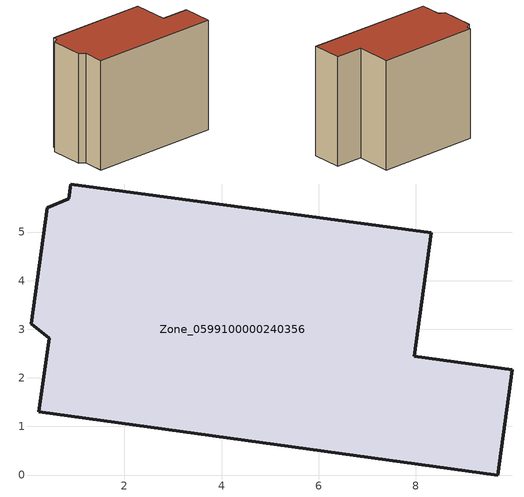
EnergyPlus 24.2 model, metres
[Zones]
Zone_0599100000240356
 floor ground (C_G): 0.41,5.5 0.85,5.69 0.89,5.99 8.31,4.99 7.96,2.45 9.98,2.17 9.68,0 0.24,1.3 0.45,2.81 0.08,3.11 z2.55
 wall outside (C_F): 8.31,4.99 0.89,5.99 0.85,5.69 0.41,5.5 0.08,3.11 0.45,2.81 0.24,1.3 9.68,0 9.98,2.17 7.96,2.45 8.31,4.99 z2.55:10.57
 roof outside (C_R): 0.85,5.69 0.41,5.5 0.08,3.11 0.45,2.81 0.24,1.3 9.68,0 9.98,2.17 7.96,2.45 8.31,4.99 0.89,5.99 z10.57
[BUILDING]
Pand.0599100000240356: North Axis=0; Terrain=City; Loads Convergence Tolerance Value=0.04; Temperature Convergence Tolerance Value=0.4; Solar Distribution=FullExterior; Maximum Number of Warmup Days=25; Minimum Number of Warmup Days=1
[Site:Location]
Rotterdam.The.Hague.AP_ZH_NLD Design_Conditions: Latitude=51.96; Longitude=4.45; Time Zone=1; Elevation=-4.5
[SITE:GROUNDTEMPERATURE:BUILDINGSURFACE]
18, 18, 18, 18, 18, 18, 18, 18, 18, 18, 18, 18
[MATERIAL] Thermal Absorptance=0.9; Solar Absorptance=0.7; Visible Absorptance=0.7
Name | Roughness | Thickness | Conductivity | Density | Specific Heat
G.TI.1946 | MediumSmooth | 0.15 | 1 | 540 | 1210
F.TI.1946 | Rough | 0.3 | 0.857143 | 1920 | 840
R.TI.1946 | MediumRough | 0.2 | 0.1 | 1500 | 1000
[CONSTRUCTION]
C_G: G.TI.1946
C_F: F.TI.1946
C_R: R.TI.1946
[ZONE]
Zone_0599100000240356: Type=1; Multiplier=1; Ceiling Height=Autocalculate; Volume=Autocalculate; Floor Area=autocalculate; Part of Total Floor Area=Yes
[ZONEINFILTRATION:DESIGNFLOWRATE]
Infil_Zone_0599100000240356: Zone or ZoneList or Space or SpaceList=Zone_0599100000240356; Schedule=AlwaysOn; Design Flow Rate Calculation Method=Flow/Area; Flow Rate per Floor Area=0.003; Constant Term Coefficient=1; Temperature Term Coefficient=0; Velocity Term Coefficient=0; Velocity Squared Term Coefficient=0
[HVACTEMPLATE:ZONE:IDEALLOADSAIRSYSTEM]
Zone_0599100000240356: Maximum Heating Supply Air Temperature=50; Minimum Cooling Supply Air Temperature=13; Maximum Heating Supply Air Humidity Ratio=0.0156; Minimum Cooling Supply Air Humidity Ratio=0.0077; Heating Limit=NoLimit; Cooling Limit=NoLimit; Dehumidification Control Type=ConstantSensibleHeatRatio; Cooling Sensible Heat Ratio=0.7; Dehumidification Setpoint=60; Humidification Control Type=None; Humidification Setpoint=30; Outdoor Air Method=None; Outdoor Air Flow Rate per Person=0.00944; Outdoor Air Flow Rate per Zone Floor Area=0; Outdoor Air Flow Rate per Zone=0; Demand Controlled Ventilation Type=None; Outdoor Air Economizer Type=NoEconomizer; Heat Recovery Type=None; Sensible Heat Recovery Effectiveness=0.7; Latent Heat Recovery Effectiveness=0.65
[ZONECONTROL:THERMOSTAT]
ThermostatControl_Zone_0599100000240356: Zone or ZoneList=Zone_0599100000240356; Control Type Schedule=DualSetpointControlType; Control 1=Thermostat_Zone_0599100000240356; Temperature Difference Between Cutout And Setpoint=0
[THERMOSTATSETPOINT:DUALSETPOINT]
Thermostat_Zone_0599100000240356: Heating Setpoint Temperature Schedule=HeatingSetpoint_Zone_0599100000240356; Cooling Setpoint Temperature Schedule=CoolingSetpoint_Zone_0599100000240356
[SCHEDULE:COMPACT]
HeatingSetpoint_Zone_0599100000240356: Through: 12/31, For: AllDays, Until: 24:00, 21
CoolingSetpoint_Zone_0599100000240356: Through: 12/31, For: AllDays, Until: 24:00, 24
DualSetpointControlType: Through: 12/31, For: AllDays, Until: 24:00, 4
AlwaysOn: Through: 12/31, For: AllDays, Until: 24:00, 1
